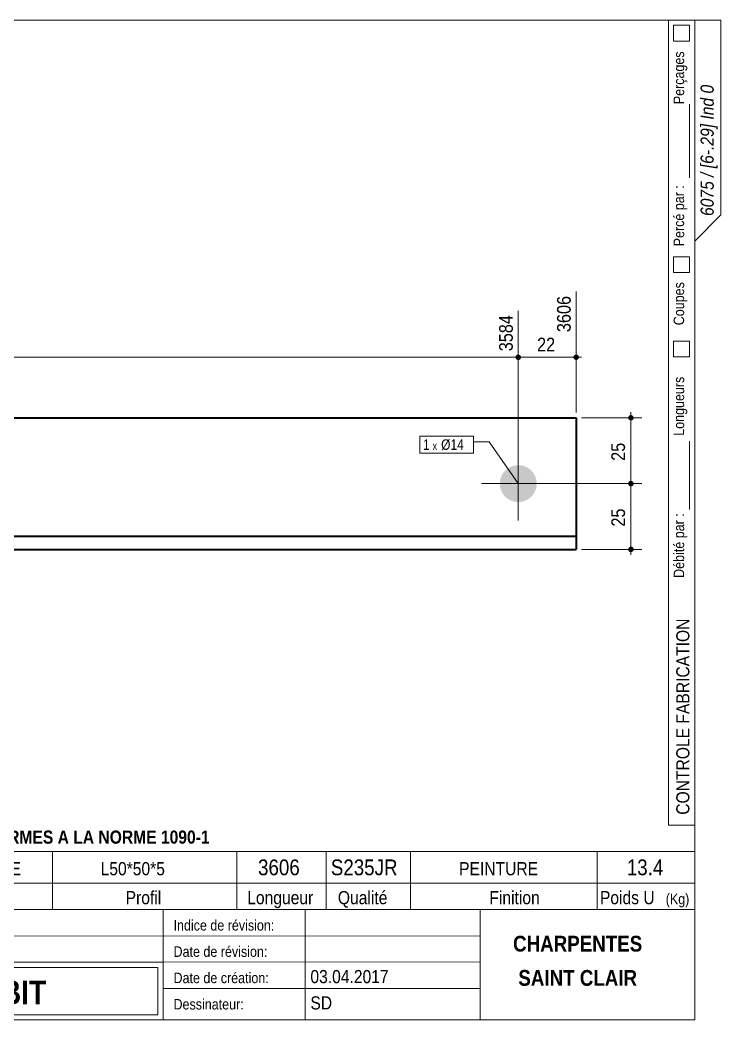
# Model space of a CAD drawing. Header units: millimetres. Extents: x 2 to 287, y 5 to 195.
# Drawn here: x 153.8 to 287, y 5 to 195 of the extents above; entities that cross this region are included whole.
import ezdxf

# ---------------------------------------------------------------- set-up
doc = ezdxf.new("R2010")
doc.units = ezdxf.units.MM
for name, color, linetype, lineweight in [('Autre type objet', 1, 'Continuous', 0), ('Boulon', 7, 'Continuous', 0), ('Cotation', 7, 'Continuous', 0), ('Désignation boulon', 3, 'Continuous', 0), ('Feuille dessin', 5, 'Continuous', 0), ('Piece', 2, 'Continuous', 0)]:
    doc.layers.add(name, color=color, linetype=linetype, lineweight=lineweight)
doc.styles.add('ARIAL', font='ARIAL.TTF')
doc.styles.add('ARIAL_BOLD', font='ARIALBD.TTF')
doc.styles.add('ARIAL_ITALIC', font='ARIALI.TTF')
doc.styles.add('COMIC_SANS_MS', font='COMIC.TTF')

# ---------------------------------------------------------------- blocks, each defined once
blk = doc.blocks.new('*A1')
at = {"layer": 'Boulon'}
blk.add_hatch(color=256, dxfattribs=at).paths.add_polyline_path([(248.57, 110.41), (248.66, 110.41), (248.74, 110.41), (248.83, 110.4), (248.91, 110.39), (249, 110.38), (249.08, 110.36), (249.17, 110.35), (249.25, 110.33), (249.34, 110.31), (249.42, 110.29), (249.5, 110.27), (249.58, 110.24), (249.67, 110.21), (249.75, 110.18), (249.83, 110.15), (249.9, 110.12), (249.98, 110.08), (250.06, 110.04), (250.14, 110), (250.21, 109.96), (250.29, 109.92), (250.36, 109.87), (250.43, 109.83), (250.5, 109.78), (250.57, 109.73), (250.64, 109.68), (250.71, 109.62), (250.77, 109.57), (250.84, 109.51), (250.9, 109.45), (250.96, 109.39), (251.02, 109.33), (251.08, 109.27), (251.14, 109.2), (251.19, 109.14), (251.25, 109.07), (251.3, 109), (251.35, 108.93), (251.4, 108.86), (251.44, 108.79), (251.49, 108.72), (251.53, 108.64), (251.57, 108.57), (251.61, 108.49), (251.65, 108.41), (251.69, 108.33), (251.72, 108.26), (251.75, 108.18), (251.78, 108.1), (251.81, 108.01), (251.84, 107.93), (251.86, 107.85), (251.88, 107.77), (251.9, 107.68), (251.92, 107.6), (251.93, 107.51), (251.95, 107.43), (251.96, 107.34), (251.97, 107.26), (251.98, 107.17), (251.98, 107.09), (251.99, 107), (251.99, 106.92), (251.99, 106.83), (251.98, 106.74), (251.98, 106.66), (251.97, 106.57), (251.96, 106.49), (251.95, 106.4), (251.93, 106.32), (251.92, 106.23), (251.9, 106.15), (251.88, 106.07), (251.86, 105.98), (251.84, 105.9), (251.81, 105.82), (251.78, 105.74), (251.75, 105.66), (251.72, 105.58), (251.69, 105.5), (251.65, 105.42), (251.61, 105.34), (251.57, 105.27), (251.53, 105.19), (251.49, 105.12), (251.44, 105.04), (251.4, 104.97), (251.35, 104.9), (251.3, 104.83), (251.25, 104.76), (251.19, 104.7), (251.14, 104.63), (251.08, 104.57), (251.02, 104.5), (250.96, 104.44), (250.9, 104.38), (250.84, 104.32), (250.77, 104.27), (250.71, 104.21), (250.64, 104.16), (250.57, 104.1), (250.5, 104.05), (250.43, 104.01), (250.36, 103.96), (250.29, 103.91), (250.21, 103.87), (250.14, 103.83), (250.06, 103.79), (249.98, 103.75), (249.9, 103.72), (249.83, 103.68), (249.75, 103.65), (249.67, 103.62), (249.58, 103.59), (249.5, 103.57), (249.42, 103.54), (249.34, 103.52), (249.25, 103.5), (249.17, 103.48), (249.08, 103.47), (249, 103.45), (248.91, 103.44), (248.83, 103.43), (248.74, 103.43), (248.66, 103.42), (248.57, 103.42), (248.49, 103.42), (248.4, 103.42), (248.31, 103.42), (248.23, 103.43), (248.14, 103.43), (248.06, 103.44), (247.97, 103.45), (247.89, 103.47), (247.8, 103.48), (247.72, 103.5), (247.64, 103.52), (247.55, 103.54), (247.47, 103.57), (247.39, 103.59), (247.31, 103.62), (247.23, 103.65), (247.15, 103.68), (247.07, 103.72), (246.99, 103.75), (246.91, 103.79), (246.84, 103.83), (246.76, 103.87), (246.69, 103.91), (246.61, 103.96), (246.54, 104.01), (246.47, 104.05), (246.4, 104.1), (246.33, 104.16), (246.27, 104.21), (246.2, 104.27), (246.14, 104.32), (246.07, 104.38), (246.01, 104.44), (245.95, 104.5), (245.89, 104.57), (245.84, 104.63), (245.78, 104.7), (245.73, 104.76), (245.68, 104.83), (245.62, 104.9), (245.58, 104.97), (245.53, 105.04), (245.48, 105.12), (245.44, 105.19), (245.4, 105.27), (245.36, 105.34), (245.32, 105.42), (245.29, 105.5), (245.25, 105.58), (245.22, 105.66), (245.19, 105.74), (245.16, 105.82), (245.14, 105.9), (245.11, 105.98), (245.09, 106.07), (245.07, 106.15), (245.05, 106.23), (245.04, 106.32), (245.02, 106.4), (245.01, 106.49), (245, 106.57), (245, 106.66), (244.99, 106.74), (244.99, 106.83), (244.99, 106.92), (244.99, 107), (244.99, 107.09), (245, 107.17), (245, 107.26), (245.01, 107.34), (245.02, 107.43), (245.04, 107.51), (245.05, 107.6), (245.07, 107.68), (245.09, 107.77), (245.11, 107.85), (245.14, 107.93), (245.16, 108.01), (245.19, 108.1), (245.22, 108.18), (245.25, 108.26), (245.29, 108.33), (245.32, 108.41), (245.36, 108.49), (245.4, 108.57), (245.44, 108.64), (245.48, 108.72), (245.53, 108.79), (245.58, 108.86), (245.62, 108.93), (245.68, 109), (245.73, 109.07), (245.78, 109.14), (245.84, 109.2), (245.89, 109.27), (245.95, 109.33), (246.01, 109.39), (246.07, 109.45), (246.14, 109.51), (246.2, 109.57), (246.27, 109.62), (246.33, 109.68), (246.4, 109.73), (246.47, 109.78), (246.54, 109.83), (246.61, 109.87), (246.69, 109.92), (246.76, 109.96), (246.84, 110), (246.91, 110.04), (246.99, 110.08), (247.07, 110.12), (247.15, 110.15), (247.23, 110.18), (247.31, 110.21), (247.39, 110.24), (247.47, 110.27), (247.55, 110.29), (247.64, 110.31), (247.72, 110.33), (247.8, 110.35), (247.89, 110.36), (247.97, 110.38), (248.06, 110.39), (248.14, 110.4), (248.23, 110.41), (248.31, 110.41), (248.4, 110.41), (248.49, 110.42)], flags=17)
at = {"layer": 'Boulon', "linetype": 'Continuous', "lineweight": 0}
for p, q in [((248.49, 113.92), (248.49, 99.92)), ((255.49, 106.92), (241.49, 106.92))]:
    blk.add_line(p, q, dxfattribs=at)
blk = doc.blocks.new('*A3')
at = {"layer": 'Piece', "color": 2, "linetype": 'Continuous', "lineweight": 40}
for p, q in [((27.886332, 119.415968), (143.636332, 119.415968)), ((27.886332, 119.415968), (27.886332, 96.915968)), ((143.736332, 119.415968), (259.486332, 119.415968)), ((259.486332, 119.415968), (259.486332, 96.915968)), ((27.886332, 96.915968), (27.886332, 94.415968)), ((27.886332, 96.915968), (143.636332, 96.915968)), ((143.736332, 96.915968), (259.486332, 96.915968)), ((259.486332, 96.915968), (259.486332, 94.415968)), ((27.886332, 94.415968), (143.636332, 94.415968)), ((143.736332, 94.415968), (259.486332, 94.415968))]:
    blk.add_line(p, q, dxfattribs=at)
blk = doc.blocks.new('*A4')
at = {"layer": 'Feuille dessin', "linetype": 'Continuous', "lineweight": 0}
for p, q in [((282, 195), (5, 195)), ((5, 195), (5, 5)), ((282, 5), (282, 195)), ((5, 5), (282, 5))]:
    blk.add_line(p, q, dxfattribs=at)
at = {"layer": 'Feuille dessin', "style": 'ARIAL', "width": 0.85}
blk.add_text('Tekla Structures', height=2, rotation=90, dxfattribs=at).set_placement((4.5, 5.5))
blk = doc.blocks.new('*A5')
at = {"layer": 'Autre type objet', "linetype": 'Continuous', "lineweight": 0}
for p, q in [((277, 42), (277, 195)), ((277, 195), (287, 195)), ((278, 194), (278, 191)), ((281, 194), (278, 194)), ((281, 191), (281, 194)), ((282, 42), (282, 195)), ((287, 195), (287, 158)), ((278, 191), (281, 191)), ((281, 165), (281, 179)), ((287, 158), (282, 153)), ((278, 150), (278, 147)), ((281, 150), (278, 150)), ((281, 147), (281, 150)), ((278, 147), (281, 147)), ((278, 134), (278, 131)), ((281, 134), (278, 134)), ((281, 131), (281, 134)), ((278, 131), (281, 131)), ((281, 102), (281, 115)), ((277, 42), (282, 42))]:
    blk.add_line(p, q, dxfattribs=at)
at = {"layer": 'Autre type objet', "width": 0.85}
for s, height, style, p in [('Perçages', 2, 'ARIAL', (280, 179)), ('6075 / [6-.29] Ind 0', 2.5, 'ARIAL_ITALIC', (285.619109, 157.760245)), ('Percé par :', 2, 'ARIAL', (280, 152)), ('Coupes', 2, 'ARIAL', (280, 137)), ('Longueurs', 2, 'ARIAL', (280, 116)), ('Débité par :', 2, 'ARIAL', (280, 89)), ('CONTROLE FABRICATION', 2.5, 'ARIAL', (281, 44))]:
    blk.add_text(s, height=height, rotation=90, dxfattribs=dict(at, style=style)).set_placement(p)
blk = doc.blocks.new('*A7')
at = {"layer": 'Autre type objet', "linetype": 'Continuous', "lineweight": 0}
for p, q in [((92, 37), (282, 37)), ((92, 37), (92, 31)), ((92.51953, 36.5), (113.5, 36.5)), ((92.51953, 31.394341), (92.51953, 36.5)), ((113.5, 36.5), (113.5, 31.394341)), ((114.5, 31), (114.5, 37)), ((134.5, 31), (134.5, 37)), ((160, 31), (160, 37)), ((195, 31), (195, 37)), ((212, 31), (212, 37)), ((228, 31), (228, 37)), ((263.5, 31), (263.5, 37)), ((282, 31), (282, 37)), ((92, 31), (282, 31)), ((92, 31), (92, 5)), ((113.5, 31.394341), (92.51953, 31.394341)), ((114.5, 16), (114.5, 31)), ((134.5, 26), (134.5, 31)), ((160, 26), (160, 31)), ((195, 26), (195, 31)), ((212, 26), (212, 31)), ((228, 26), (228, 31)), ((263.5, 26), (263.5, 31)), ((282, 5), (282, 31)), ((92, 26), (282, 26)), ((181, 26), (181, 5)), ((208, 26), (208, 5)), ((241.262466, 5), (241.262466, 26)), ((92, 21), (241.327069, 20.935451)), ((92, 16), (181, 16)), ((181, 16), (241.297815, 16.021151)), ((93, 15), (180, 15)), ((93, 6), (93, 15)), ((180, 15), (180, 6)), ((181, 11), (241.217807, 10.969512)), ((180, 6), (93, 6)), ((92, 5), (282, 5))]:
    blk.add_line(p, q, dxfattribs=at)
at = {"layer": 'Autre type objet', "width": 0.85}
for s, height, style, p in [('TOLERANCES ESSENTIELLES CONFORMES A LA NORME 1090-1', 2.5, 'ARIAL_BOLD', (96.5, 38.5)), ('6-29', 3, 'ARIAL_BOLD', (98.285724, 32.540141)), ('1', 3, 'ARIAL', (120.389893, 32.5)), ('STABILITE', 2.5, 'ARIAL', (139.159546, 32.5)), ('L50*50*5', 2.5, 'ARIAL', (169.146973, 32.5)), ('3606', 3, 'ARIAL', (199.053223, 32.5)), ('S235JR', 3, 'ARIAL', (212.880127, 32.5)), ('PEINTURE', 2.5, 'ARIAL', (237.24646, 32.5)), ('13.4', 3, 'ARIAL', (269.109863, 32.5)), ('Repère', 2.5, 'ARIAL', (96.112978, 27)), ('Qté', 2.5, 'ARIAL', (119, 27)), ('Nom', 2.5, 'ARIAL', (142.961426, 27)), ('Profil', 2.5, 'ARIAL', (173.903564, 27)), ('Longueur', 2.5, 'ARIAL', (197, 27)), ('Qualité', 2.5, 'ARIAL', (214.218018, 27)), ('Finition', 2.5, 'ARIAL', (243, 27)), ('Poids U', 2.5, 'ARIAL', (264, 27)), ('(Kg)', 2, 'ARIAL', (276.5, 27)), ('6075', 3.5, 'ARIAL', (115.5, 22)), ('N° Affaire:', 2, 'ARIAL', (93.640566, 22)), ('Indice de révision:', 2, 'ARIAL', (183, 22)), ('CHARPENTES', 3, 'ARIAL_BOLD', (247.5, 18)), ('Nom Affaire:', 2, 'ARIAL', (93.640566, 17.5)), ('GHD Bât N', 3.5, 'ARIAL', (115.5, 17)), ('Date de révision:', 2, 'ARIAL', (183, 17)), ('Date de création:', 2, 'ARIAL', (183, 12)), ('03.04.2017', 2.5, 'ARIAL', (209, 12)), ('SAINT CLAIR', 3, 'ARIAL_BOLD', (248.5, 11.5)), ('CROQUIS   DE  DEBIT', 4.5, 'ARIAL_BOLD', (103, 8)), ('SD', 2.5, 'ARIAL', (209, 7)), ('Dessinateur:', 2, 'ARIAL', (183, 7))]:
    blk.add_text(s, height=height, dxfattribs=dict(at, style=style)).set_placement(p)
blk = doc.blocks.new('*A9')
at = {"layer": 'Cotation'}
for points in [[(269.86, 106.4), (269.84, 106.4), (269.81, 106.4), (269.78, 106.41), (269.76, 106.41), (269.74, 106.42), (269.71, 106.43), (269.69, 106.44), (269.66, 106.45), (269.64, 106.46), (269.62, 106.47), (269.6, 106.48), (269.58, 106.5), (269.56, 106.51), (269.54, 106.53), (269.52, 106.55), (269.5, 106.57), (269.48, 106.59), (269.47, 106.61), (269.45, 106.63), (269.44, 106.65), (269.43, 106.67), (269.42, 106.69), (269.41, 106.72), (269.4, 106.74), (269.39, 106.77), (269.38, 106.79), (269.38, 106.81), (269.37, 106.84), (269.37, 106.86), (269.37, 106.89), (269.37, 106.92), (269.37, 106.94), (269.37, 106.97), (269.37, 106.99), (269.38, 107.02), (269.38, 107.04), (269.39, 107.07), (269.4, 107.09), (269.41, 107.11), (269.42, 107.14), (269.43, 107.16), (269.44, 107.18), (269.45, 107.2), (269.47, 107.23), (269.48, 107.25), (269.5, 107.27), (269.52, 107.28), (269.54, 107.3), (269.56, 107.32), (269.58, 107.33), (269.6, 107.35), (269.62, 107.36), (269.64, 107.37), (269.66, 107.39), (269.69, 107.4), (269.71, 107.41), (269.74, 107.41), (269.76, 107.42), (269.78, 107.43), (269.81, 107.43), (269.84, 107.43), (269.86, 107.44), (269.89, 107.44), (269.91, 107.44), (269.94, 107.43), (269.96, 107.43), (269.99, 107.43), (270.01, 107.42), (270.04, 107.41), (270.06, 107.41), (270.09, 107.4), (270.11, 107.39), (270.13, 107.37), (270.15, 107.36), (270.18, 107.35), (270.2, 107.33), (270.22, 107.32), (270.24, 107.3), (270.25, 107.28), (270.27, 107.27), (270.29, 107.25), (270.3, 107.23), (270.32, 107.2), (270.33, 107.18), (270.34, 107.16), (270.36, 107.14), (270.37, 107.11), (270.38, 107.09), (270.38, 107.07), (270.39, 107.04), (270.4, 107.02), (270.4, 106.99), (270.4, 106.97), (270.41, 106.94), (270.41, 106.92), (270.41, 106.89), (270.4, 106.86), (270.4, 106.84), (270.4, 106.81), (270.39, 106.79), (270.38, 106.77), (270.38, 106.74), (270.37, 106.72), (270.36, 106.69), (270.34, 106.67), (270.33, 106.65), (270.32, 106.63), (270.3, 106.61), (270.29, 106.59), (270.27, 106.57), (270.25, 106.55), (270.24, 106.53), (270.22, 106.51), (270.2, 106.5), (270.18, 106.48), (270.15, 106.47), (270.13, 106.46), (270.11, 106.45), (270.09, 106.44), (270.06, 106.43), (270.04, 106.42), (270.01, 106.41), (269.99, 106.41), (269.96, 106.4), (269.94, 106.4), (269.91, 106.4), (269.89, 106.4)], [(269.86, 93.9), (269.84, 93.9), (269.81, 93.9), (269.78, 93.91), (269.76, 93.91), (269.74, 93.92), (269.71, 93.93), (269.69, 93.94), (269.66, 93.95), (269.64, 93.96), (269.62, 93.97), (269.6, 93.98), (269.58, 94), (269.56, 94.01), (269.54, 94.03), (269.52, 94.05), (269.5, 94.07), (269.48, 94.09), (269.47, 94.11), (269.45, 94.13), (269.44, 94.15), (269.43, 94.17), (269.42, 94.19), (269.41, 94.22), (269.4, 94.24), (269.39, 94.27), (269.38, 94.29), (269.38, 94.31), (269.37, 94.34), (269.37, 94.36), (269.37, 94.39), (269.37, 94.42), (269.37, 94.44), (269.37, 94.47), (269.37, 94.49), (269.38, 94.52), (269.38, 94.54), (269.39, 94.57), (269.4, 94.59), (269.41, 94.61), (269.42, 94.64), (269.43, 94.66), (269.44, 94.68), (269.45, 94.7), (269.47, 94.73), (269.48, 94.75), (269.5, 94.77), (269.52, 94.78), (269.54, 94.8), (269.56, 94.82), (269.58, 94.83), (269.6, 94.85), (269.62, 94.86), (269.64, 94.87), (269.66, 94.89), (269.69, 94.9), (269.71, 94.91), (269.74, 94.91), (269.76, 94.92), (269.78, 94.93), (269.81, 94.93), (269.84, 94.93), (269.86, 94.94), (269.89, 94.94), (269.91, 94.94), (269.94, 94.93), (269.96, 94.93), (269.99, 94.93), (270.01, 94.92), (270.04, 94.91), (270.06, 94.91), (270.09, 94.9), (270.11, 94.89), (270.13, 94.87), (270.15, 94.86), (270.18, 94.85), (270.2, 94.83), (270.22, 94.82), (270.24, 94.8), (270.25, 94.78), (270.27, 94.77), (270.29, 94.75), (270.3, 94.73), (270.32, 94.7), (270.33, 94.68), (270.34, 94.66), (270.36, 94.64), (270.37, 94.61), (270.38, 94.59), (270.38, 94.57), (270.39, 94.54), (270.4, 94.52), (270.4, 94.49), (270.4, 94.47), (270.41, 94.44), (270.41, 94.42), (270.41, 94.39), (270.4, 94.36), (270.4, 94.34), (270.4, 94.31), (270.39, 94.29), (270.38, 94.27), (270.38, 94.24), (270.37, 94.22), (270.36, 94.19), (270.34, 94.17), (270.33, 94.15), (270.32, 94.13), (270.3, 94.11), (270.29, 94.09), (270.27, 94.07), (270.25, 94.05), (270.24, 94.03), (270.22, 94.01), (270.2, 94), (270.18, 93.98), (270.15, 93.97), (270.13, 93.96), (270.11, 93.95), (270.09, 93.94), (270.06, 93.93), (270.04, 93.92), (270.01, 93.91), (269.99, 93.91), (269.96, 93.9), (269.94, 93.9), (269.91, 93.9), (269.89, 93.9)]]:
    blk.add_hatch(color=256, dxfattribs=at).paths.add_polyline_path(points, flags=17)
at = {"layer": 'Cotation', "linetype": 'Continuous', "lineweight": 0}
for p, q in [((249.49, 106.92), (271.97, 106.92)), ((268.85, 106.92), (270.93, 106.92)), ((269.89, 107.96), (269.89, 105.88)), ((269.89, 106.92), (269.89, 107.96)), ((269.89, 94.42), (269.89, 106.92)), ((269.89, 95.46), (269.89, 93.38)), ((260.49, 94.42), (271.97, 94.42)), ((268.85, 94.42), (270.93, 94.42)), ((269.89, 94.42), (269.89, 93.38))]:
    blk.add_line(p, q, dxfattribs=at)
at = {"layer": 'Cotation'}
for p in [(269.89, 106.92), (269.89, 94.42)]:
    blk.add_point(p, dxfattribs=at)
at = {"layer": 'Cotation', "style": 'ARIAL', "width": 0.85}
blk.add_text('25', height=2.6, rotation=90.0002, dxfattribs=at).set_placement((268.77, 98.74))
blk = doc.blocks.new('*A10')
at = {"layer": 'Cotation'}
for points in [[(269.86, 118.9), (269.84, 118.9), (269.81, 118.9), (269.78, 118.91), (269.76, 118.91), (269.74, 118.92), (269.71, 118.93), (269.69, 118.94), (269.66, 118.95), (269.64, 118.96), (269.62, 118.97), (269.6, 118.98), (269.58, 119), (269.56, 119.01), (269.54, 119.03), (269.52, 119.05), (269.5, 119.07), (269.48, 119.09), (269.47, 119.11), (269.45, 119.13), (269.44, 119.15), (269.43, 119.17), (269.42, 119.19), (269.41, 119.22), (269.4, 119.24), (269.39, 119.27), (269.38, 119.29), (269.38, 119.31), (269.37, 119.34), (269.37, 119.36), (269.37, 119.39), (269.37, 119.42), (269.37, 119.44), (269.37, 119.47), (269.37, 119.49), (269.38, 119.52), (269.38, 119.54), (269.39, 119.57), (269.4, 119.59), (269.41, 119.61), (269.42, 119.64), (269.43, 119.66), (269.44, 119.68), (269.45, 119.7), (269.47, 119.73), (269.48, 119.75), (269.5, 119.77), (269.52, 119.78), (269.54, 119.8), (269.56, 119.82), (269.58, 119.83), (269.6, 119.85), (269.62, 119.86), (269.64, 119.87), (269.66, 119.89), (269.69, 119.9), (269.71, 119.91), (269.74, 119.91), (269.76, 119.92), (269.78, 119.93), (269.81, 119.93), (269.84, 119.93), (269.86, 119.94), (269.89, 119.94), (269.91, 119.94), (269.94, 119.93), (269.96, 119.93), (269.99, 119.93), (270.01, 119.92), (270.04, 119.91), (270.06, 119.91), (270.09, 119.9), (270.11, 119.89), (270.13, 119.87), (270.15, 119.86), (270.18, 119.85), (270.2, 119.83), (270.22, 119.82), (270.24, 119.8), (270.25, 119.78), (270.27, 119.77), (270.29, 119.75), (270.3, 119.73), (270.32, 119.7), (270.33, 119.68), (270.34, 119.66), (270.36, 119.64), (270.37, 119.61), (270.38, 119.59), (270.38, 119.57), (270.39, 119.54), (270.4, 119.52), (270.4, 119.49), (270.4, 119.47), (270.41, 119.44), (270.41, 119.42), (270.41, 119.39), (270.4, 119.36), (270.4, 119.34), (270.4, 119.31), (270.39, 119.29), (270.38, 119.27), (270.38, 119.24), (270.37, 119.22), (270.36, 119.19), (270.34, 119.17), (270.33, 119.15), (270.32, 119.13), (270.3, 119.11), (270.29, 119.09), (270.27, 119.07), (270.25, 119.05), (270.24, 119.03), (270.22, 119.01), (270.2, 119), (270.18, 118.98), (270.15, 118.97), (270.13, 118.96), (270.11, 118.95), (270.09, 118.94), (270.06, 118.93), (270.04, 118.92), (270.01, 118.91), (269.99, 118.91), (269.96, 118.9), (269.94, 118.9), (269.91, 118.9), (269.89, 118.9)], [(269.86, 106.4), (269.84, 106.4), (269.81, 106.4), (269.78, 106.41), (269.76, 106.41), (269.74, 106.42), (269.71, 106.43), (269.69, 106.44), (269.66, 106.45), (269.64, 106.46), (269.62, 106.47), (269.6, 106.48), (269.58, 106.5), (269.56, 106.51), (269.54, 106.53), (269.52, 106.55), (269.5, 106.57), (269.48, 106.59), (269.47, 106.61), (269.45, 106.63), (269.44, 106.65), (269.43, 106.67), (269.42, 106.69), (269.41, 106.72), (269.4, 106.74), (269.39, 106.77), (269.38, 106.79), (269.38, 106.81), (269.37, 106.84), (269.37, 106.86), (269.37, 106.89), (269.37, 106.92), (269.37, 106.94), (269.37, 106.97), (269.37, 106.99), (269.38, 107.02), (269.38, 107.04), (269.39, 107.07), (269.4, 107.09), (269.41, 107.11), (269.42, 107.14), (269.43, 107.16), (269.44, 107.18), (269.45, 107.2), (269.47, 107.23), (269.48, 107.25), (269.5, 107.27), (269.52, 107.28), (269.54, 107.3), (269.56, 107.32), (269.58, 107.33), (269.6, 107.35), (269.62, 107.36), (269.64, 107.37), (269.66, 107.39), (269.69, 107.4), (269.71, 107.41), (269.74, 107.41), (269.76, 107.42), (269.78, 107.43), (269.81, 107.43), (269.84, 107.43), (269.86, 107.44), (269.89, 107.44), (269.91, 107.44), (269.94, 107.43), (269.96, 107.43), (269.99, 107.43), (270.01, 107.42), (270.04, 107.41), (270.06, 107.41), (270.09, 107.4), (270.11, 107.39), (270.13, 107.37), (270.15, 107.36), (270.18, 107.35), (270.2, 107.33), (270.22, 107.32), (270.24, 107.3), (270.25, 107.28), (270.27, 107.27), (270.29, 107.25), (270.3, 107.23), (270.32, 107.2), (270.33, 107.18), (270.34, 107.16), (270.36, 107.14), (270.37, 107.11), (270.38, 107.09), (270.38, 107.07), (270.39, 107.04), (270.4, 107.02), (270.4, 106.99), (270.4, 106.97), (270.41, 106.94), (270.41, 106.92), (270.41, 106.89), (270.4, 106.86), (270.4, 106.84), (270.4, 106.81), (270.39, 106.79), (270.38, 106.77), (270.38, 106.74), (270.37, 106.72), (270.36, 106.69), (270.34, 106.67), (270.33, 106.65), (270.32, 106.63), (270.3, 106.61), (270.29, 106.59), (270.27, 106.57), (270.25, 106.55), (270.24, 106.53), (270.22, 106.51), (270.2, 106.5), (270.18, 106.48), (270.15, 106.47), (270.13, 106.46), (270.11, 106.45), (270.09, 106.44), (270.06, 106.43), (270.04, 106.42), (270.01, 106.41), (269.99, 106.41), (269.96, 106.4), (269.94, 106.4), (269.91, 106.4), (269.89, 106.4)]]:
    blk.add_hatch(color=256, dxfattribs=at).paths.add_polyline_path(points, flags=17)
at = {"layer": 'Cotation', "linetype": 'Continuous', "lineweight": 0}
for p, q in [((269.89, 120.46), (269.89, 118.38)), ((269.89, 119.42), (269.89, 120.46)), ((260.49, 119.42), (271.97, 119.42)), ((268.85, 119.42), (270.93, 119.42)), ((269.89, 106.92), (269.89, 119.42)), ((249.49, 106.92), (271.97, 106.92)), ((268.85, 106.92), (270.93, 106.92)), ((269.89, 107.96), (269.89, 105.88)), ((269.89, 106.92), (269.89, 105.88))]:
    blk.add_line(p, q, dxfattribs=at)
at = {"layer": 'Cotation'}
for p in [(269.89, 119.42), (269.89, 106.92)]:
    blk.add_point(p, dxfattribs=at)
at = {"layer": 'Cotation', "style": 'ARIAL', "width": 0.85}
blk.add_text('25', height=2.6, rotation=90.0002, dxfattribs=at).set_placement((268.77, 111.24))
blk = doc.blocks.new('*A14')
at = {"layer": 'Cotation'}
for points in [[(38.86, 130.4), (38.84, 130.4), (38.81, 130.4), (38.78, 130.41), (38.76, 130.41), (38.74, 130.42), (38.71, 130.43), (38.69, 130.44), (38.66, 130.45), (38.64, 130.46), (38.62, 130.47), (38.6, 130.48), (38.58, 130.5), (38.56, 130.51), (38.54, 130.53), (38.52, 130.55), (38.5, 130.57), (38.48, 130.59), (38.47, 130.61), (38.45, 130.63), (38.44, 130.65), (38.43, 130.67), (38.42, 130.69), (38.41, 130.72), (38.4, 130.74), (38.39, 130.77), (38.38, 130.79), (38.38, 130.81), (38.37, 130.84), (38.37, 130.86), (38.37, 130.89), (38.37, 130.92), (38.37, 130.94), (38.37, 130.97), (38.37, 130.99), (38.38, 131.02), (38.38, 131.04), (38.39, 131.07), (38.4, 131.09), (38.41, 131.11), (38.42, 131.14), (38.43, 131.16), (38.44, 131.18), (38.45, 131.2), (38.47, 131.23), (38.48, 131.25), (38.5, 131.27), (38.52, 131.28), (38.54, 131.3), (38.56, 131.32), (38.58, 131.33), (38.6, 131.35), (38.62, 131.36), (38.64, 131.37), (38.66, 131.39), (38.69, 131.4), (38.71, 131.41), (38.74, 131.41), (38.76, 131.42), (38.78, 131.43), (38.81, 131.43), (38.84, 131.43), (38.86, 131.44), (38.89, 131.44), (38.91, 131.44), (38.94, 131.43), (38.96, 131.43), (38.99, 131.43), (39.01, 131.42), (39.04, 131.41), (39.06, 131.41), (39.09, 131.4), (39.11, 131.39), (39.13, 131.37), (39.15, 131.36), (39.18, 131.35), (39.2, 131.33), (39.22, 131.32), (39.24, 131.3), (39.25, 131.28), (39.27, 131.27), (39.29, 131.25), (39.3, 131.23), (39.32, 131.2), (39.33, 131.18), (39.34, 131.16), (39.36, 131.14), (39.37, 131.11), (39.38, 131.09), (39.38, 131.07), (39.39, 131.04), (39.4, 131.02), (39.4, 130.99), (39.4, 130.97), (39.41, 130.94), (39.41, 130.92), (39.41, 130.89), (39.4, 130.86), (39.4, 130.84), (39.4, 130.81), (39.39, 130.79), (39.38, 130.77), (39.38, 130.74), (39.37, 130.72), (39.36, 130.69), (39.34, 130.67), (39.33, 130.65), (39.32, 130.63), (39.3, 130.61), (39.29, 130.59), (39.27, 130.57), (39.25, 130.55), (39.24, 130.53), (39.22, 130.51), (39.2, 130.5), (39.18, 130.48), (39.15, 130.47), (39.13, 130.46), (39.11, 130.45), (39.09, 130.44), (39.06, 130.43), (39.04, 130.42), (39.01, 130.41), (38.99, 130.41), (38.96, 130.4), (38.94, 130.4), (38.91, 130.4), (38.89, 130.4)], [(248.46, 130.4), (248.44, 130.4), (248.41, 130.4), (248.38, 130.41), (248.36, 130.41), (248.34, 130.42), (248.31, 130.43), (248.29, 130.44), (248.26, 130.45), (248.24, 130.46), (248.22, 130.47), (248.2, 130.48), (248.18, 130.5), (248.16, 130.51), (248.14, 130.53), (248.12, 130.55), (248.1, 130.57), (248.08, 130.59), (248.07, 130.61), (248.05, 130.63), (248.04, 130.65), (248.03, 130.67), (248.02, 130.69), (248.01, 130.72), (248, 130.74), (247.99, 130.77), (247.98, 130.79), (247.98, 130.81), (247.97, 130.84), (247.97, 130.86), (247.97, 130.89), (247.97, 130.92), (247.97, 130.94), (247.97, 130.97), (247.97, 130.99), (247.98, 131.02), (247.98, 131.04), (247.99, 131.07), (248, 131.09), (248.01, 131.11), (248.02, 131.14), (248.03, 131.16), (248.04, 131.18), (248.05, 131.2), (248.07, 131.23), (248.08, 131.25), (248.1, 131.27), (248.12, 131.28), (248.14, 131.3), (248.16, 131.32), (248.18, 131.33), (248.2, 131.35), (248.22, 131.36), (248.24, 131.37), (248.26, 131.39), (248.29, 131.4), (248.31, 131.41), (248.34, 131.41), (248.36, 131.42), (248.38, 131.43), (248.41, 131.43), (248.44, 131.43), (248.46, 131.44), (248.49, 131.44), (248.51, 131.44), (248.54, 131.43), (248.56, 131.43), (248.59, 131.43), (248.61, 131.42), (248.64, 131.41), (248.66, 131.41), (248.69, 131.4), (248.71, 131.39), (248.73, 131.37), (248.75, 131.36), (248.78, 131.35), (248.8, 131.33), (248.82, 131.32), (248.84, 131.3), (248.85, 131.28), (248.87, 131.27), (248.89, 131.25), (248.9, 131.23), (248.92, 131.2), (248.93, 131.18), (248.94, 131.16), (248.96, 131.14), (248.97, 131.11), (248.98, 131.09), (248.98, 131.07), (248.99, 131.04), (249, 131.02), (249, 130.99), (249, 130.97), (249.01, 130.94), (249.01, 130.92), (249.01, 130.89), (249, 130.86), (249, 130.84), (249, 130.81), (248.99, 130.79), (248.98, 130.77), (248.98, 130.74), (248.97, 130.72), (248.96, 130.69), (248.94, 130.67), (248.93, 130.65), (248.92, 130.63), (248.9, 130.61), (248.89, 130.59), (248.87, 130.57), (248.85, 130.55), (248.84, 130.53), (248.82, 130.51), (248.8, 130.5), (248.78, 130.48), (248.75, 130.47), (248.73, 130.46), (248.71, 130.45), (248.69, 130.44), (248.66, 130.43), (248.64, 130.42), (248.61, 130.41), (248.59, 130.41), (248.56, 130.4), (248.54, 130.4), (248.51, 130.4), (248.49, 130.4)]]:
    blk.add_hatch(color=256, dxfattribs=at).paths.add_polyline_path(points, flags=17)
at = {"layer": 'Cotation', "linetype": 'Continuous', "lineweight": 0}
for p, q in [((38.89, 107.92), (38.89, 139.55)), ((248.49, 107.92), (248.49, 139.77)), ((38.89, 131.96), (38.89, 129.88)), ((248.49, 131.96), (248.49, 129.88)), ((39.93, 130.92), (37.85, 130.92)), ((38.89, 130.92), (37.85, 130.92)), ((38.89, 130.92), (248.49, 130.92)), ((249.53, 130.92), (247.45, 130.92)), ((248.49, 130.92), (249.53, 130.92))]:
    blk.add_line(p, q, dxfattribs=at)
at = {"layer": 'Cotation'}
for p in [(38.89, 130.92), (248.49, 130.92)]:
    blk.add_point(p, dxfattribs=at)
at = {"layer": 'Cotation', "style": 'ARIAL', "width": 0.85}
blk.add_text('3584', height=2.6, rotation=90.0002, dxfattribs=at).set_placement((247.45, 132.06))
blk.add_text('3562', height=2.6, dxfattribs=at).set_placement((139.83, 132.04))
blk = doc.blocks.new('*A15')
at = {"layer": 'Cotation'}
for points in [[(248.46, 130.4), (248.44, 130.4), (248.41, 130.4), (248.38, 130.41), (248.36, 130.41), (248.34, 130.42), (248.31, 130.43), (248.29, 130.44), (248.26, 130.45), (248.24, 130.46), (248.22, 130.47), (248.2, 130.48), (248.18, 130.5), (248.16, 130.51), (248.14, 130.53), (248.12, 130.55), (248.1, 130.57), (248.08, 130.59), (248.07, 130.61), (248.05, 130.63), (248.04, 130.65), (248.03, 130.67), (248.02, 130.69), (248.01, 130.72), (248, 130.74), (247.99, 130.77), (247.98, 130.79), (247.98, 130.81), (247.97, 130.84), (247.97, 130.86), (247.97, 130.89), (247.97, 130.92), (247.97, 130.94), (247.97, 130.97), (247.97, 130.99), (247.98, 131.02), (247.98, 131.04), (247.99, 131.07), (248, 131.09), (248.01, 131.11), (248.02, 131.14), (248.03, 131.16), (248.04, 131.18), (248.05, 131.2), (248.07, 131.23), (248.08, 131.25), (248.1, 131.27), (248.12, 131.28), (248.14, 131.3), (248.16, 131.32), (248.18, 131.33), (248.2, 131.35), (248.22, 131.36), (248.24, 131.37), (248.26, 131.39), (248.29, 131.4), (248.31, 131.41), (248.34, 131.41), (248.36, 131.42), (248.38, 131.43), (248.41, 131.43), (248.44, 131.43), (248.46, 131.44), (248.49, 131.44), (248.51, 131.44), (248.54, 131.43), (248.56, 131.43), (248.59, 131.43), (248.61, 131.42), (248.64, 131.41), (248.66, 131.41), (248.69, 131.4), (248.71, 131.39), (248.73, 131.37), (248.75, 131.36), (248.78, 131.35), (248.8, 131.33), (248.82, 131.32), (248.84, 131.3), (248.85, 131.28), (248.87, 131.27), (248.89, 131.25), (248.9, 131.23), (248.92, 131.2), (248.93, 131.18), (248.94, 131.16), (248.96, 131.14), (248.97, 131.11), (248.98, 131.09), (248.98, 131.07), (248.99, 131.04), (249, 131.02), (249, 130.99), (249, 130.97), (249.01, 130.94), (249.01, 130.92), (249.01, 130.89), (249, 130.86), (249, 130.84), (249, 130.81), (248.99, 130.79), (248.98, 130.77), (248.98, 130.74), (248.97, 130.72), (248.96, 130.69), (248.94, 130.67), (248.93, 130.65), (248.92, 130.63), (248.9, 130.61), (248.89, 130.59), (248.87, 130.57), (248.85, 130.55), (248.84, 130.53), (248.82, 130.51), (248.8, 130.5), (248.78, 130.48), (248.75, 130.47), (248.73, 130.46), (248.71, 130.45), (248.69, 130.44), (248.66, 130.43), (248.64, 130.42), (248.61, 130.41), (248.59, 130.41), (248.56, 130.4), (248.54, 130.4), (248.51, 130.4), (248.49, 130.4)], [(259.46, 130.4), (259.44, 130.4), (259.41, 130.4), (259.38, 130.41), (259.36, 130.41), (259.34, 130.42), (259.31, 130.43), (259.29, 130.44), (259.26, 130.45), (259.24, 130.46), (259.22, 130.47), (259.2, 130.48), (259.18, 130.5), (259.16, 130.51), (259.14, 130.53), (259.12, 130.55), (259.1, 130.57), (259.08, 130.59), (259.07, 130.61), (259.05, 130.63), (259.04, 130.65), (259.03, 130.67), (259.02, 130.69), (259.01, 130.72), (259, 130.74), (258.99, 130.77), (258.98, 130.79), (258.98, 130.81), (258.97, 130.84), (258.97, 130.86), (258.97, 130.89), (258.97, 130.92), (258.97, 130.94), (258.97, 130.97), (258.97, 130.99), (258.98, 131.02), (258.98, 131.04), (258.99, 131.07), (259, 131.09), (259.01, 131.11), (259.02, 131.14), (259.03, 131.16), (259.04, 131.18), (259.05, 131.2), (259.07, 131.23), (259.08, 131.25), (259.1, 131.27), (259.12, 131.28), (259.14, 131.3), (259.16, 131.32), (259.18, 131.33), (259.2, 131.35), (259.22, 131.36), (259.24, 131.37), (259.26, 131.39), (259.29, 131.4), (259.31, 131.41), (259.34, 131.41), (259.36, 131.42), (259.38, 131.43), (259.41, 131.43), (259.44, 131.43), (259.46, 131.44), (259.49, 131.44), (259.51, 131.44), (259.54, 131.43), (259.56, 131.43), (259.59, 131.43), (259.61, 131.42), (259.64, 131.41), (259.66, 131.41), (259.69, 131.4), (259.71, 131.39), (259.73, 131.37), (259.75, 131.36), (259.78, 131.35), (259.8, 131.33), (259.82, 131.32), (259.84, 131.3), (259.85, 131.28), (259.87, 131.27), (259.89, 131.25), (259.9, 131.23), (259.92, 131.2), (259.93, 131.18), (259.94, 131.16), (259.96, 131.14), (259.97, 131.11), (259.98, 131.09), (259.98, 131.07), (259.99, 131.04), (260, 131.02), (260, 130.99), (260, 130.97), (260.01, 130.94), (260.01, 130.92), (260.01, 130.89), (260, 130.86), (260, 130.84), (260, 130.81), (259.99, 130.79), (259.98, 130.77), (259.98, 130.74), (259.97, 130.72), (259.96, 130.69), (259.94, 130.67), (259.93, 130.65), (259.92, 130.63), (259.9, 130.61), (259.89, 130.59), (259.87, 130.57), (259.85, 130.55), (259.84, 130.53), (259.82, 130.51), (259.8, 130.5), (259.78, 130.48), (259.75, 130.47), (259.73, 130.46), (259.71, 130.45), (259.69, 130.44), (259.66, 130.43), (259.64, 130.42), (259.61, 130.41), (259.59, 130.41), (259.56, 130.4), (259.54, 130.4), (259.51, 130.4), (259.49, 130.4)]]:
    blk.add_hatch(color=256, dxfattribs=at).paths.add_polyline_path(points, flags=17)
at = {"layer": 'Cotation', "linetype": 'Continuous', "lineweight": 0}
for p, q in [((259.49, 120.42), (259.49, 143.41)), ((248.49, 107.92), (248.49, 139.77)), ((248.49, 131.96), (248.49, 129.88)), ((259.49, 131.96), (259.49, 129.88)), ((249.53, 130.92), (247.45, 130.92)), ((248.49, 130.92), (247.45, 130.92)), ((248.49, 130.92), (259.49, 130.92)), ((260.53, 130.92), (258.45, 130.92)), ((259.49, 130.92), (260.53, 130.92))]:
    blk.add_line(p, q, dxfattribs=at)
at = {"layer": 'Cotation'}
for p in [(248.49, 130.92), (259.49, 130.92)]:
    blk.add_point(p, dxfattribs=at)
at = {"layer": 'Cotation', "style": 'ARIAL', "width": 0.85}
blk.add_text('3606', height=2.6, rotation=90.0002, dxfattribs=at).set_placement((258.45, 135.7))
blk.add_text('22', height=2.6, dxfattribs=at).set_placement((252.06, 132.04))
blk = doc.blocks.new('*A16')
at = {"layer": 'Désignation boulon', "linetype": 'Continuous', "lineweight": 0}
for p, q in [((229.802911, 115.924344), (239.990801, 115.924344)), ((229.802911, 112.724344), (229.802911, 115.924344)), ((239.990801, 112.724344), (239.990801, 115.924344)), ((242.990801, 114.857678), (239.990801, 114.857678)), ((248.486332, 106.915967), (242.990801, 114.857678)), ((229.802911, 112.724344), (239.990801, 112.724344))]:
    blk.add_line(p, q, dxfattribs=at)
at = {"layer": 'Désignation boulon', "style": 'COMIC_SANS_MS', "width": 0.85}
for s, height, p in [('1', 2, (230.402911, 113.324344)), ('x', 1.5, (232.203106, 113.324344)), ('Ø14', 2, (233.83377, 113.324344))]:
    blk.add_text(s, height=height, dxfattribs=at).set_placement(p)

msp = doc.modelspace()

# ---------------------------------------------------------------- block references
at = {"lineweight": 0}
for name in ['*A4', '*A5', '*A15', '*A14', '*A10', '*A3', '*A16', '*A1', '*A9', '*A7']:
    msp.add_blockref(name, (0, 0), dxfattribs=at)

doc.saveas('drawing.dxf')
